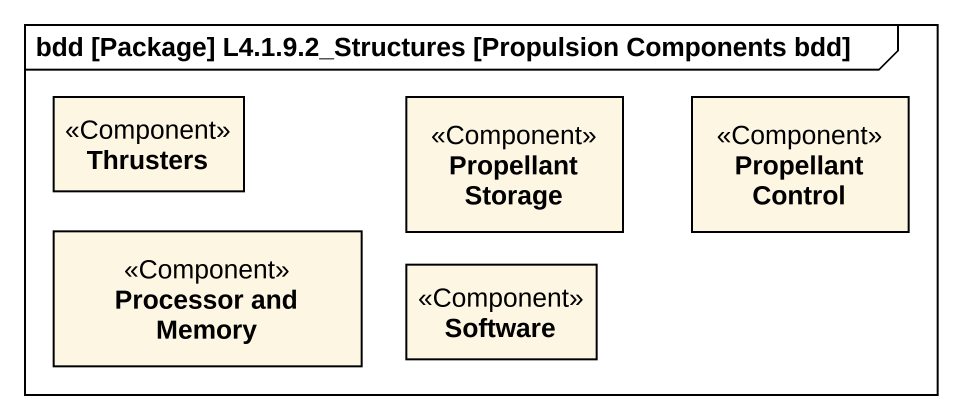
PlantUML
@startuml
mainframe bdd [Package] L4.1.9.2_Structures [Propulsion Components bdd]
hide circle
hide empty members
class Thrusters <<Component>>
class "Propellant Storage" as Propellant_Storage <<Component>>
class "Propellant Control" as Propellant_Control <<Component>>
class "Processor and Memory" as Processor_and_Memory <<Component>>
class Software <<Component>>
@enduml
